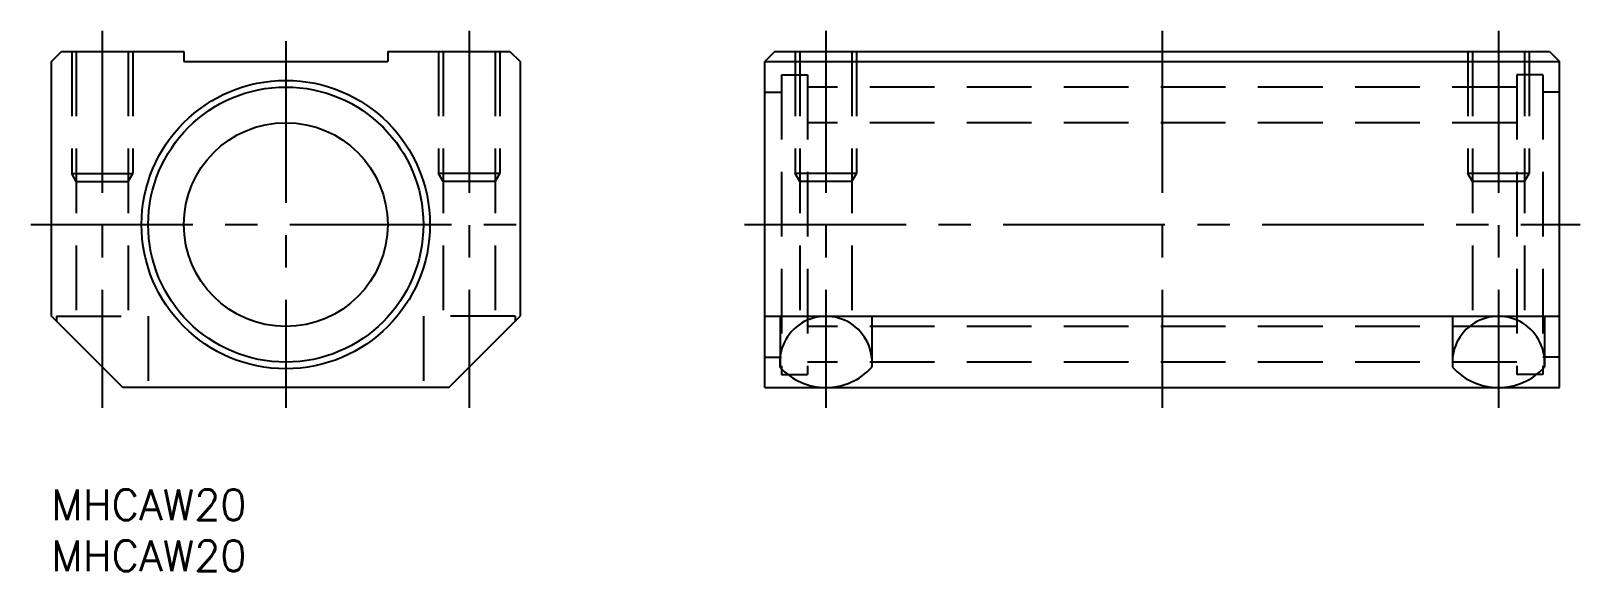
# Model space of a CAD drawing. Extents: x -2 to 150, y -8 to 45.
import ezdxf

# ---------------------------------------------------------------- set-up
doc = ezdxf.new("R2010")
doc.units = 0
doc.header["$LTSCALE"] = 0.5
doc.linetypes.add('CENTER', pattern=[50.8, 31.75, -6.35, 6.35, -6.35])
doc.linetypes.add('DASHED', pattern=[19.05, 12.7, -6.35])
for name, color, linetype in [('MSM_CENTER', 1, 'CENTER'), ('MSM_CONTINUOUS', 7, 'CONTINUOUS'), ('MSM_DASHED', 4, 'DASHED'), ('MSM_PART_NUMBER', 7, 'CONTINUOUS')]:
    doc.layers.add(name, color=color, linetype=linetype)
doc.styles.get("Standard").update_dxf_attribs({"font": 'txt.shx', "height": 3, "bigfont": 'bigfont.shx'})

msp = doc.modelspace()

# ---------------------------------------------------------------- linework, layer by layer
at = {"layer": 'MSM_CENTER'}
for p, q in [((5, 45), (5, 8)), ((41, 45), (41, 8)), ((76, 45), (76, 8)), ((109, 45), (109, 8)), ((142, 45), (142, 8)), ((23, 44), (23, 8)), ((-2, 26), (48, 26)), ((68, 26), (150, 26))]:
    msp.add_line(p, q, dxfattribs=at)
at = {"layer": 'MSM_CONTINUOUS'}
for p, q in [((0, 42), (1, 43)), ((1, 43), (13, 43)), ((13, 43), (13, 42)), ((33, 43), (33, 42)), ((33, 43), (45, 43)), ((45, 43), (46, 42)), ((71, 43), (70, 42)), ((71, 43), (147, 43)), ((147, 43), (148, 42)), ((0, 17), (0, 42)), ((13, 42), (33, 42)), ((46, 42), (46, 17)), ((70, 10), (70, 42)), ((70, 42), (148, 42)), ((148, 10), (148, 42)), ((7, 10), (0, 17)), ((39, 10), (46, 17)), ((70, 17), (148, 17)), ((39, 10), (7, 10)), ((70, 10), (148, 10))]:
    msp.add_line(p, q, dxfattribs=at)
for radius in [14.15, 13.5, 10]:
    msp.add_circle((23, 26), radius, dxfattribs=at)
for centre, radius, start, end in [((76, 12.47), 4.53, 353.9744, 186.0256), ((142, 12.47), 4.53, 353.9744, 186.0256), ((76, 16.06), 6.06, 222.075, 317.925), ((142, 16.06), 6.06, 222.075, 317.925)]:
    msp.add_arc(centre, radius, start, end, dxfattribs=at)
at = {"layer": 'MSM_DASHED'}
for p, q in [((2, 43), (2, 31)), ((2.45, 43), (2.45, 17)), ((7.55, 43), (7.55, 17)), ((8, 43), (8, 31)), ((38, 43), (38, 31)), ((38.45, 43), (38.45, 17)), ((43.55, 43), (43.55, 17)), ((44, 43), (44, 31)), ((73, 43), (73, 31)), ((73.45, 43), (73.45, 17)), ((78.55, 43), (78.55, 17)), ((79, 43), (79, 31)), ((139, 43), (139, 31)), ((139.45, 43), (139.45, 17)), ((144.55, 43), (144.55, 17)), ((145, 43), (145, 31)), ((71.65, 40.7), (71.65, 11.3)), ((71.65, 40.7), (74.2, 40.7)), ((74.2, 40.7), (74.2, 11.3)), ((143.8, 40.7), (143.8, 11.3)), ((146.35, 40.7), (143.8, 40.7)), ((146.35, 40.7), (146.35, 11.3)), ((70, 39), (71.65, 39)), ((143.8, 39.5), (74.2, 39.5)), ((148, 39), (146.35, 39)), ((143.8, 36), (74.2, 36)), ((2, 31), (8, 31)), ((2.45, 30.22), (2, 31)), ((7.55, 30.22), (8, 31)), ((44, 31), (38, 31)), ((38.45, 30.22), (38, 31)), ((43.55, 30.22), (44, 31)), ((79, 31), (73, 31)), ((73.45, 30.22), (73, 31)), ((78.55, 30.22), (79, 31)), ((145, 31), (139, 31)), ((139.45, 30.22), (139, 31)), ((144.55, 30.22), (145, 31)), ((2.45, 30.22), (7.55, 30.22)), ((43.55, 30.22), (38.45, 30.22)), ((78.55, 30.22), (73.45, 30.22)), ((144.55, 30.22), (139.45, 30.22)), ((0.5, 17), (9.5, 17)), ((0.5, 17), (0.5, 16.5)), ((9.5, 17), (9.5, 10)), ((45.5, 17), (36.5, 17)), ((36.5, 17), (36.5, 10)), ((45.5, 17), (45.5, 16.5)), ((71.5, 17), (71.5, 12)), ((80.5, 17), (80.5, 12)), ((137.5, 17), (137.5, 12)), ((146.5, 17), (146.5, 12)), ((143.8, 16), (74.2, 16)), ((70, 13), (71.65, 13)), ((143.8, 12.5), (74.2, 12.5)), ((148, 13), (146.35, 13)), ((71.65, 11.3), (74.2, 11.3)), ((146.35, 11.3), (143.8, 11.3))]:
    msp.add_line(p, q, dxfattribs=at)

# ---------------------------------------------------------------- texts
at = {"layer": 'MSM_PART_NUMBER'}
for p in [(0, -3), (0, -8)]:
    msp.add_text('MHCAW20', height=3, dxfattribs=at).set_placement(p)

doc.saveas('drawing.dxf')
